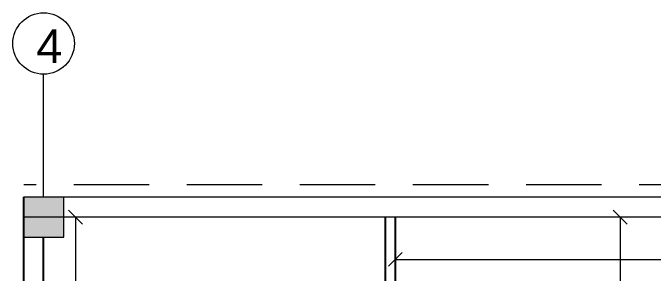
# Model space of a CAD drawing. Header units: metres. Extents: x -355 to 973, y -73 to 238.
# Drawn here: x 512.62 to 519, y 103.51 to 106.12 of the extents above; entities that cross this region are included whole.
import ezdxf

# ---------------------------------------------------------------- set-up
doc = ezdxf.new("R2010")
doc.units = ezdxf.units.M
doc.header["$LTSCALE"] = 3
doc.header["$MEASUREMENT"] = 0
doc.linetypes.add('1', pattern=[30, 6, 6, 6, 6, 6])
doc.linetypes.add('202$0$HIDDEN', pattern=[0.375, 0.25, -0.125])
doc.layers.add('05', color=21, linetype='Continuous', lineweight=5)
doc.layers.add('alaem', color=230, linetype='Continuous', lineweight=5)
doc.styles.get("Standard").update_dxf_attribs({"font": 'arial.ttf'})
doc.dimstyles.new('ahmad', dxfattribs={"dimtxt": 0.2, "dimasz": 0.1375, "dimexe": 0, "dimexo": 0.0625, "dimgap": 0.09, "dimtad": 0, "dimzin": 0, "dimdsep": 46, "dimtxsty": 'Standard', "dimblk": 'OBLIQUE', "dimcen": 0.09, "dimclrd": 245, "dimclrt": 61, "dimadec": 0, "dimazin": 0, "dimtfac": 1, "dimtofl": 0, "dimtmove": 0, "dimatfit": 3, "dimldrblk": 'OBLIQUE', "dimfxl": 0, "dimfxlon": 1, "dimtolj": 1, "dimtzin": 0, "dimlwd": 13, "dimarcsym": 0})

# ---------------------------------------------------------------- blocks, each defined once
blk = doc.blocks.new('fghhyh')
at = {"layer": 'alaem', "linetype": '1'}
h = blk.add_hatch(color=256, dxfattribs=at)
h.dxf.hatch_style = 1
h.paths.add_polyline_path([(280.3961, 190.2964), (280.3961, 190.6964), (279.9961, 190.6964), (279.9961, 190.2964)])
blk.add_lwpolyline([(279.9961, 190.6964), (279.9961, 190.2964), (280.3961, 190.2964), (280.3961, 190.6964)], close=True, dxfattribs=at)
blk = doc.blocks.new('_Oblique')
at = {"color": 0, "linetype": 'ByBlock', "lineweight": -2}
blk.add_line((-0.5, -0.5), (0.5, 0.5), dxfattribs=at)
blk = doc.blocks.new('*D856')
at = {"color": 245, "lineweight": 13, "transparency": 16777216}
for p, q in [((513.2383, 104.0812), (513.2383, 103.0423)), ((513.2383, 101.3001), (513.2383, 102.339))]:
    blk.add_line(p, q, dxfattribs=at)
at = {"layer": 'Defpoints', "color": 0, "transparency": 16777216}
for p in [(516.3219, 104.0812), (513.2383, 101.3001), (516.3219, 101.3001)]:
    blk.add_point(p, dxfattribs=at)
at = {"color": 245, "lineweight": 13, "transparency": 16777216, "xscale": 0.1375, "yscale": 0.1375, "zscale": 0.1375}
for p, rotation in [((513.2383, 104.0812), 90), ((513.2383, 101.3001), 270)]:
    blk.add_blockref('_Oblique', p, dxfattribs=dict(at, rotation=rotation))
at = {"color": 61, "transparency": 16777216, "insert": (513.2383, 102.6906), "char_height": 0.2, "attachment_point": 5, "rotation": 90}
blk.add_mtext('\\A1;2.78', dxfattribs=at)
blk = doc.blocks.new('*D871')
at = {"color": 245, "lineweight": 13, "transparency": 16777216}
for p, q in [((516.4213, 103.6598), (522.4536, 103.6598)), ((529.3213, 103.6598), (523.289, 103.6598))]:
    blk.add_line(p, q, dxfattribs=at)
at = {"layer": 'Defpoints', "color": 0, "transparency": 16777216}
for p in [(516.4213, 104.0812), (529.3213, 104.0812), (529.3213, 103.6598)]:
    blk.add_point(p, dxfattribs=at)
at = {"color": 245, "lineweight": 13, "transparency": 16777216, "xscale": 0.1375, "yscale": 0.1375, "zscale": 0.1375, "rotation": 180}
blk.add_blockref('_Oblique', (516.4213, 103.6598), dxfattribs=at)
at = {"color": 245, "lineweight": 13, "transparency": 16777216, "xscale": 0.1375, "yscale": 0.1375, "zscale": 0.1375}
blk.add_blockref('_Oblique', (529.3213, 103.6598), dxfattribs=at)
at = {"color": 61, "transparency": 16777216, "insert": (522.8713, 103.6598), "char_height": 0.2, "attachment_point": 5}
blk.add_mtext('\\A1;12.90', dxfattribs=at)
blk = doc.blocks.new('*D872')
at = {"color": 245, "lineweight": 13, "transparency": 16777216}
for p, q in [((518.6572, 104.0812), (518.6572, 103.0423)), ((518.6572, 101.3001), (518.6572, 102.339))]:
    blk.add_line(p, q, dxfattribs=at)
at = {"layer": 'Defpoints', "color": 0, "transparency": 16777216}
for p in [(518.6572, 104.0812), (518.8095, 104.0812), (518.8095, 101.3001)]:
    blk.add_point(p, dxfattribs=at)
at = {"color": 245, "lineweight": 13, "transparency": 16777216, "xscale": 0.1375, "yscale": 0.1375, "zscale": 0.1375}
for p, rotation in [((518.6572, 104.0812), 90), ((518.6572, 101.3001), 270)]:
    blk.add_blockref('_Oblique', p, dxfattribs=dict(at, rotation=rotation))
at = {"color": 61, "transparency": 16777216, "insert": (518.6572, 102.6906), "char_height": 0.2, "attachment_point": 5, "rotation": 90}
blk.add_mtext('\\A1;2.78', dxfattribs=at)

msp = doc.modelspace()

# ---------------------------------------------------------------- linework, layer by layer
for p, q in [((512.7213, 104.2812), (512.7213, 91.4042)), ((516.3213, 101.2001), (516.3213, 104.0812)), ((516.4213, 101.2001), (516.4213, 104.0812)), ((512.9213, 94.3501), (512.9213, 103.8812))]:
    msp.add_line(p, q)
at = {"layer": '05', "lineweight": 9}
msp.add_line((512.9213, 104.2812), (512.9213, 105.5055), dxfattribs=at)
at = {"layer": '05', "linetype": '202$0$HIDDEN'}
msp.add_line((529.7213, 104.4042), (512.725, 104.4042), dxfattribs=at)
at = {"layer": '05', "color": 0, "linetype": '1'}
for p, q in [((529.7213, 104.2812), (512.7213, 104.2812)), ((529.7213, 104.0812), (512.7213, 104.0812))]:
    msp.add_line(p, q, dxfattribs=at)
for points in [[(512.7213, 91.4042), (529.7213, 91.4042), (529.7213, 104.2812), (512.7213, 104.2812)], [(512.7213, 91.6042), (529.5213, 91.6042), (529.5213, 104.0812), (512.7213, 104.0812)]]:
    msp.add_lwpolyline(points, dxfattribs=at)
at = {"layer": '05', "lineweight": 9}
msp.add_circle((512.9213, 105.8115), 0.306, dxfattribs=at)

# ---------------------------------------------------------------- block references
at = {"layer": 'alaem', "linetype": '1', "rotation": 270}
msp.add_blockref('fghhyh', (322.4249, 384.2773), dxfattribs=at)

# ---------------------------------------------------------------- texts
at = {"layer": '05', "lineweight": 9, "insert": (512.8491, 105.6188), "char_height": 0.3338, "width": 2.976737, "attachment_point": 7}
msp.add_mtext('4', dxfattribs=at)

# ---------------------------------------------------------------- dimensions: what is measured, and where the dimension line sits
for base, p1, p2, picture, middle in [((513.2383, 101.3001), (516.3219, 104.0812), (516.3219, 101.3001), '*D856', (513.2383, 102.6906)), ((518.6572, 104.0812), (518.8095, 101.3001), (518.8095, 104.0812), '*D872', (518.6572, 102.6906))]:
    dim = msp.add_linear_dim(base=base, p1=p1, p2=p2, angle=270, dimstyle='ahmad')
    dim.commit()
    dim.dimension.update_dxf_attribs({"geometry": picture, "text_midpoint": middle})
dim = msp.add_linear_dim(base=(529.3213, 103.6598), p1=(516.4213, 104.0812), p2=(529.3213, 104.0812), dimstyle='ahmad')
dim.commit()
dim.dimension.update_dxf_attribs({"geometry": '*D871', "text_midpoint": (522.8713, 103.6598)})

doc.saveas('drawing.dxf')
